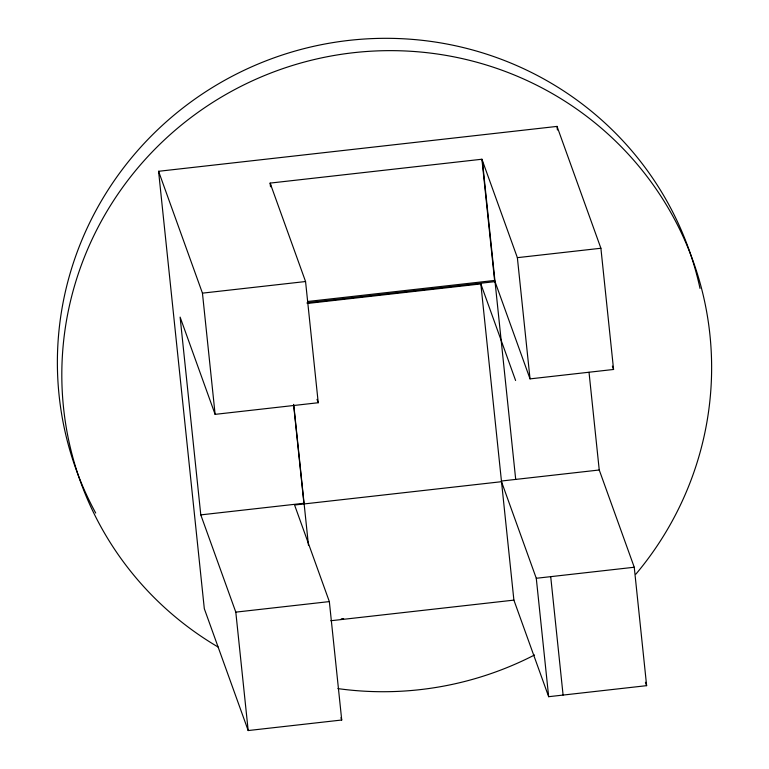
<?xml version="1.0" encoding="UTF-8"?>
<svg xmlns="http://www.w3.org/2000/svg" width="769" height="769" viewBox="0 0 769 769"><rect width="100%" height="100%" fill="white"/><g stroke="black" fill="none" stroke-linecap="round" stroke-linejoin="round"><path stroke-width="1.15" d="M589.025 372.302L599.243 469.994L634.252 567.243L646.633 685.66L548.662 696.695L536.281 578.278L501.513 481.702L294.575 505.012L329.343 601.589L341.724 720.015L248.185 730.55L204.314 608.702L158.577 171.295L557.035 126.404L600.897 248.252L613.575 369.466L530.033 378.877L494.592 280.445L481.923 159.231L270.121 183.099L270.496 186.656M158.577 171.295L202.449 293.143L305.562 281.531L318.231 402.735L215.118 414.356L180.109 317.107L200.786 514.884L235.804 612.134L248.185 730.55M481.923 159.231L517.364 257.663L600.897 248.252M307.783 301.486L494.592 280.445M307.023 302.813L495.025 281.627M307.244 303.476L480.836 283.924L515.605 380.501M200.786 514.884L303.899 503.272L293.556 404.379M501.426 481.019L599.243 469.994M235.804 612.134L329.343 601.589M536.281 578.278L634.252 567.243M341.263 618.872L343.647 618.603M330.785 620.746L513.894 600.118L548.662 696.695M612.364 366.111L613.575 369.466M645.412 682.276L646.633 685.66M270.121 183.099L305.562 281.531M317.02 399.371L318.231 402.735M340.917 717.765L341.724 720.015M557.035 126.404L557.41 129.98M517.364 257.663L530.033 378.877M550.71 576.654L563.091 695.07M482.355 160.423L515.701 479.404M480.836 283.924L513.894 600.118M293.796 405.052L308.475 545.384M270.544 184.281L270.794 186.665M202.449 293.143L215.118 414.356M218.088 647.017A325.547 319.885 -19.8 0 1 117.84 194.221A325.547 319.885 -19.8 0 1 582.412 113.158A325.547 319.885 -19.8 0 1 635.905 574.116M534.522 654.986A325.547 319.885 -19.8 0 1 337.889 688.601M95.702 513.038A325.547 319.885 -19.8 0 1 270.726 59.05A325.547 319.885 -19.8 0 1 700.021 288.433"/></g></svg>
